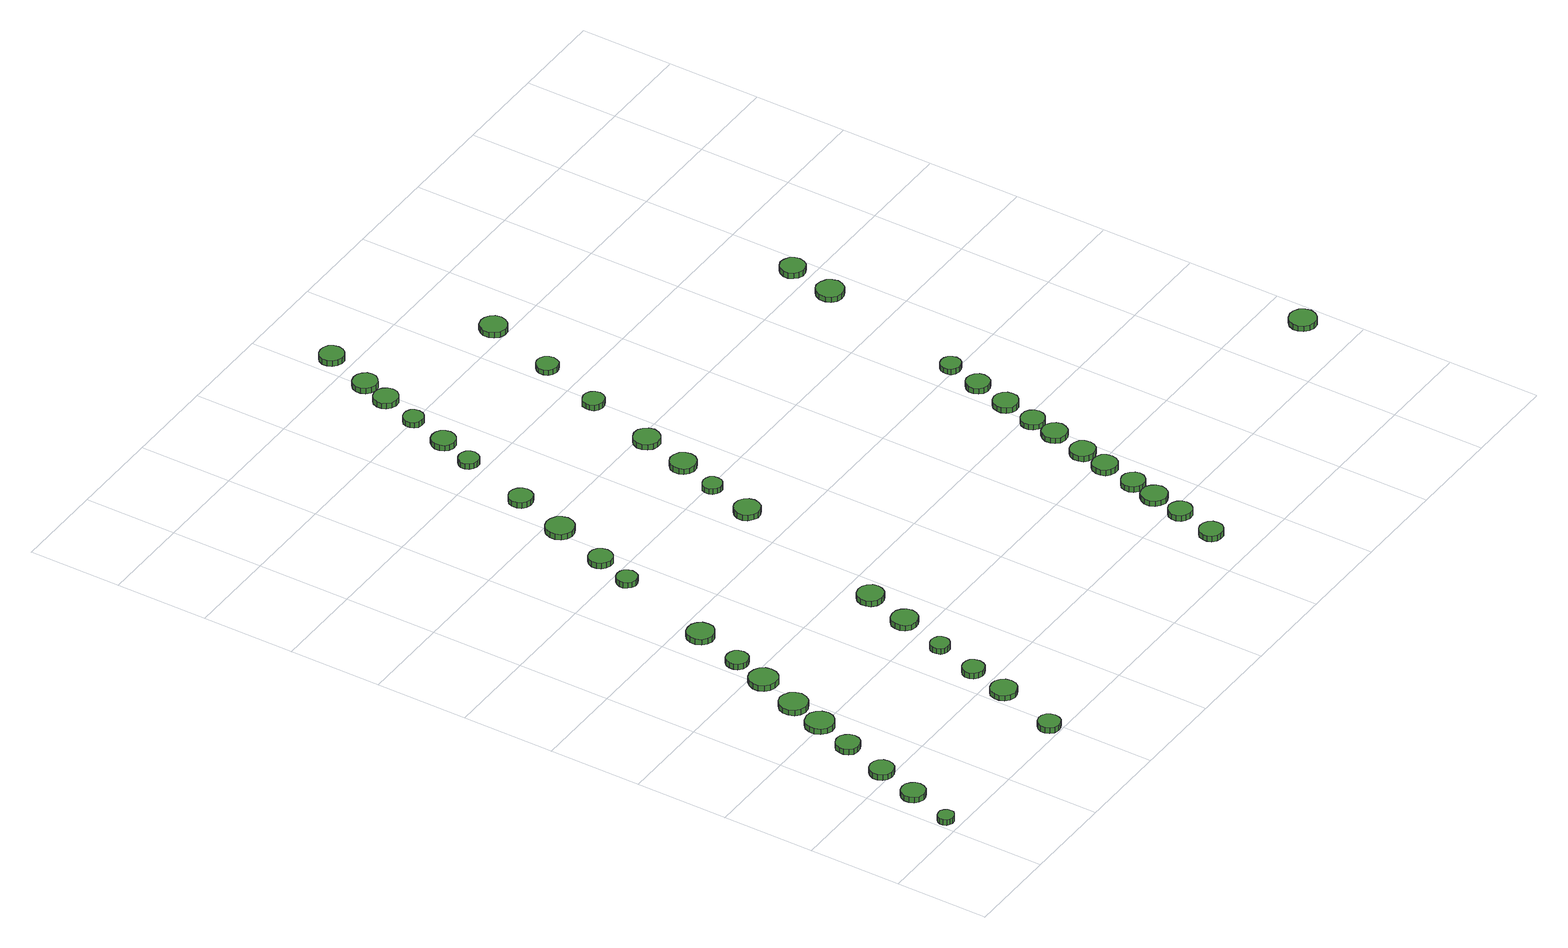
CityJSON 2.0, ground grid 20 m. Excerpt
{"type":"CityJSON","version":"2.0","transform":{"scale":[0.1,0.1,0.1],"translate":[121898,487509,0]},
"CityObjects":{
"tree1":{"type":"SolitaryVegetationObject","attributes":{"function":"something"},"geometry":[{"type":"MultiSurface","lod":"1","boundaries":[[[0,1,2,3,4,5,6,7,8,9,10,11,12,13,14]],[[15,16,17,18,19,20,21,22,23,24,25,26,27,28,29]],[[0,29,28,1]],[[1,28,27,2]],[[2,27,26,3]],[[3,26,25,4]],[[4,25,24,5]],[[5,24,23,6]],[[6,23,22,7]],[[7,22,21,8]],[[8,21,20,9]],[[9,20,19,10]],[[10,19,18,11]],[[11,18,17,12]],[[12,17,16,13]],[[13,16,15,14]],[[14,15,29,0]]]}]},
"tree2":{"type":"SolitaryVegetationObject","attributes":{"function":"something"},"geometry":[{"type":"MultiSurface","lod":"1","boundaries":[[[30,31,32,33,34,35,36,37,38,39,40,41,42,43,44]],[[45,46,47,48,49,50,51,52,53,54,55,56,57,58,59]],[[30,59,58,31]],[[31,58,57,32]],[[32,57,56,33]],[[33,56,55,34]],[[34,55,54,35]],[[35,54,53,36]],[[36,53,52,37]],[[37,52,51,38]],[[38,51,50,39]],[[39,50,49,40]],[[40,49,48,41]],[[41,48,47,42]],[[42,47,46,43]],[[43,46,45,44]],[[44,45,59,30]]]}]},
"tree3":{"type":"SolitaryVegetationObject","attributes":{"function":"something"},"geometry":[{"type":"MultiSurface","lod":"1","boundaries":[[[60,61,62,63,64,65,66,67,68,69,70,71,72,73,74]],[[75,76,77,78,79,80,81,82,83,84,85,86,87,88,89]],[[60,89,88,61]],[[61,88,87,62]],[[62,87,86,63]],[[63,86,85,64]],[[64,85,84,65]],[[65,84,83,66]],[[66,83,82,67]],[[67,82,81,68]],[[68,81,80,69]],[[69,80,79,70]],[[70,79,78,71]],[[71,78,77,72]],[[72,77,76,73]],[[73,76,75,74]],[[74,75,89,60]]]}]},
"tree4":{"type":"SolitaryVegetationObject","attributes":{"function":"something"},"geometry":[{"type":"MultiSurface","lod":"1","boundaries":[[[90,91,92,93,94,95,96,97,98,99,100,101,102,103,104]],[[105,106,107,108,109,110,111,112,113,114,115,116,117,118,119]],[[90,119,118,91]],[[91,118,117,92]],[[92,117,116,93]],[[93,116,115,94]],[[94,115,114,95]],[[95,114,113,96]],[[96,113,112,97]],[[97,112,111,98]],[[98,111,110,99]],[[99,110,109,100]],[[100,109,108,101]],[[101,108,107,102]],[[102,107,106,103]],[[103,106,105,104]],[[104,105,119,90]]]}]},
"tree5":{"type":"SolitaryVegetationObject","attributes":{"function":"something"},"geometry":[{"type":"MultiSurface","lod":"1","boundaries":[[[120,121,122,123,124,125,126,127,128,129,130,131,132,133,134]],[[135,136,137,138,139,140,141,142,143,144,145,146,147,148,149]],[[120,149,148,121]],[[121,148,147,122]],[[122,147,146,123]],[[123,146,145,124]],[[124,145,144,125]],[[125,144,143,126]],[[126,143,142,127]],[[127,142,141,128]],[[128,141,140,129]],[[129,140,139,130]],[[130,139,138,131]],[[131,138,137,132]],[[132,137,136,133]],[[133,136,135,134]],[[134,135,149,120]]]}]},
"tree6":{"type":"SolitaryVegetationObject","attributes":{"function":"something"},"geometry":[{"type":"MultiSurface","lod":"1","boundaries":[[[150,151,152,153,154,155,156,157,158,159,160,161,162,163,164]],[[165,166,167,168,169,170,171,172,173,174,175,176,177,178,179]],[[150,179,178,151]],[[151,178,177,152]],[[152,177,176,153]],[[153,176,175,154]],[[154,175,174,155]],[[155,174,173,156]],[[156,173,172,157]],[[157,172,171,158]],[[158,171,170,159]],[[159,170,169,160]],[[160,169,168,161]],[[161,168,167,162]],[[162,167,166,163]],[[163,166,165,164]],[[164,165,179,150]]]}]},
"tree7":{"type":"SolitaryVegetationObject","attributes":{"function":"something"},"geometry":[{"type":"MultiSurface","lod":"1","boundaries":[[[180,181,182,183,184,185,186,187,188,189,190,191,192,193,194]],[[195,196,197,198,199,200,201,202,203,204,205,206,207,208,209]],[[180,209,208,181]],[[181,208,207,182]],[[182,207,206,183]],[[183,206,205,184]],[[184,205,204,185]],[[185,204,203,186]],[[186,203,202,187]],[[187,202,201,188]],[[188,201,200,189]],[[189,200,199,190]],[[190,199,198,191]],[[191,198,197,192]],[[192,197,196,193]],[[193,196,195,194]],[[194,195,209,180]]]}]},
"tree8":{"type":"SolitaryVegetationObject","attributes":{"function":"something"},"geometry":[{"type":"MultiSurface","lod":"1","boundaries":[[[210,211,212,213,214,215,216,217,218,219,220,221,222,223,224]],[[225,226,227,228,229,230,231,232,233,234,235,236,237,238,239]],[[210,239,238,211]],[[211,238,237,212]],[[212,237,236,213]],[[213,236,235,214]],[[214,235,234,215]],[[215,234,233,216]],[[216,233,232,217]],[[217,232,231,218]],[[218,231,230,219]],[[219,230,229,220]],[[220,229,228,221]],[[221,228,227,222]],[[222,227,226,223]],[[223,226,225,224]],[[224,225,239,210]]]}]},
"tree9":{"type":"SolitaryVegetationObject","attributes":{"function":"something"},"geometry":[{"type":"MultiSurface","lod":"1","boundaries":[[[240,241,242,243,244,245,246,247,248,249,250,251,252,253,254]],[[255,256,257,258,259,260,261,262,263,264,265,266,267,268,269]],[[240,269,268,241]],[[241,268,267,242]],[[242,267,266,243]],[[243,266,265,244]],[[244,265,264,245]],[[245,264,263,246]],[[246,263,262,247]],[[247,262,261,248]],[[248,261,260,249]],[[249,260,259,250]],[[250,259,258,251]],[[251,258,257,252]],[[252,257,256,253]],[[253,256,255,254]],[[254,255,269,240]]]}]},
"tree10":{"type":"SolitaryVegetationObject","attributes":{"function":"something"},"geometry":[{"type":"MultiSurface","lod":"1","boundaries":[[[270,271,272,273,274,275,276,277,278,279,280,281,282,283,284]],[[285,286,287,288,289,290,291,292,293,294,295,296,297,298,299]],[[270,299,298,271]],[[271,298,297,272]],[[272,297,296,273]],[[273,296,295,274]],[[274,295,294,275]],[[275,294,293,276]],[[276,293,292,277]],[[277,292,291,278]],[[278,291,290,279]],[[279,290,289,280]],[[280,289,288,281]],[[281,288,287,282]],[[282,287,286,283]],[[283,286,285,284]],[[284,285,299,270]]]}]},
"tree11":{"type":"SolitaryVegetationObject","attributes":{"function":"something"},"geometry":[{"type":"MultiSurface","lod":"1","boundaries":[[[300,301,302,303,304,305,306,307,308,309,310,311,312,313,314]],[[315,316,317,318,319,320,321,322,323,324,325,326,327,328,329]],[[300,329,328,301]],[[301,328,327,302]],[[302,327,326,303]],[[303,326,325,304]],[[304,325,324,305]],[[305,324,323,306]],[[306,323,322,307]],[[307,322,321,308]],[[308,321,320,309]],[[309,320,319,310]],[[310,319,318,311]],[[311,318,317,312]],[[312,317,316,313]],[[313,316,315,314]],[[314,315,329,300]]]}]},
"tree12":{"type":"SolitaryVegetationObject","attributes":{"function":"something"},"geometry":[{"type":"MultiSurface","lod":"1","boundaries":[[[330,331,332,333,334,335,336,337,338,339,340,341,342,343,344]],[[345,346,347,348,349,350,351,352,353,354,355,356,357,358,359]],[[330,359,358,331]],[[331,358,357,332]],[[332,357,356,333]],[[333,356,355,334]],[[334,355,354,335]],[[335,354,353,336]],[[336,353,352,337]],[[337,352,351,338]],[[338,351,350,339]],[[339,350,349,340]],[[340,349,348,341]],[[341,348,347,342]],[[342,347,346,343]],[[343,346,345,344]],[[344,345,359,330]]]}]},
"tree13":{"type":"SolitaryVegetationObject","attributes":{"function":"something"},"geometry":[{"type":"MultiSurface","lod":"1","boundaries":[[[360,361,362,363,364,365,366,367,368,369,370,371,372,373,374]],[[375,376,377,378,379,380,381,382,383,384,385,386,387,388,389]],[[360,389,388,361]],[[361,388,387,362]],[[362,387,386,363]],[[363,386,385,364]],[[364,385,384,365]],[[365,384,383,366]],[[366,383,382,367]],[[367,382,381,368]],[[368,381,380,369]],[[369,380,379,370]],[[370,379,378,371]],[[371,378,377,372]],[[372,377,376,373]],[[373,376,375,374]],[[374,375,389,360]]]}]},
"tree14":{"type":"SolitaryVegetationObject","attributes":{"function":"something"},"geometry":[{"type":"MultiSurface","lod":"1","boundaries":[[[390,391,392,393,394,395,396,397,398,399,400,401,402,403,404]],[[405,406,407,408,409,410,411,412,413,414,415,416,417,418,419]],[[390,419,418,391]],[[391,418,417,392]],[[392,417,416,393]],[[393,416,415,394]],[[394,415,414,395]],[[395,414,413,396]],[[396,413,412,397]],[[397,412,411,398]],[[398,411,410,399]],[[399,410,409,400]],[[400,409,408,401]],[[401,408,407,402]],[[402,407,406,403]],[[403,406,405,404]],[[404,405,419,390]]]}]},
"tree15":{"type":"SolitaryVegetationObject","attributes":{"function":"something"},"geometry":[{"type":"MultiSurface","lod":"1","boundaries":[[[420,421,422,423,424,425,426,427,428,429,430,431,432,433,434]],[[435,436,437,438,439,440,441,442,443,444,445,446,447,448,449]],[[420,449,448,421]],[[421,448,447,422]],[[422,447,446,423]],[[423,446,445,424]],[[424,445,444,425]],[[425,444,443,426]],[[426,443,442,427]],[[427,442,441,428]],[[428,441,440,429]],[[429,440,439,430]],[[430,439,438,431]],[[431,438,437,432]],[[432,437,436,433]],[[433,436,435,434]],[[434,435,449,420]]]}]},
"tree16":{"type":"SolitaryVegetationObject","attributes":{"function":"something"},"geometry":[{"type":"MultiSurface","lod":"1","boundaries":[[[450,451,452,453,454,455,456,457,458,459,460,461,462,463,464]],[[465,466,467,468,469,470,471,472,473,474,475,476,477,478,479]],[[450,479,478,451]],[[451,478,477,452]],[[452,477,476,453]],[[453,476,475,454]],[[454,475,474,455]],[[455,474,473,456]],[[456,473,472,457]],[[457,472,471,458]],[[458,471,470,459]],[[459,470,469,460]],[[460,469,468,461]],[[461,468,467,462]],[[462,467,466,463]],[[463,466,465,464]],[[464,465,479,450]]]}]},
"tree17":{"type":"SolitaryVegetationObject","attributes":{"function":"something"},"geometry":[{"type":"MultiSurface","lod":"1","boundaries":[[[480,481,482,483,484,485,486,487,488,489,490,491,492,493,494]],[[495,496,497,498,499,500,501,502,503,504,505,506,507,508,509]],[[480,509,508,481]],[[481,508,507,482]],[[482,507,506,483]],[[483,506,505,484]],[[484,505,504,485]],[[485,504,503,486]],[[486,503,502,487]],[[487,502,501,488]],[[488,501,500,489]],[[489,500,499,490]],[[490,499,498,491]],[[491,498,497,492]],[[492,497,496,493]],[[493,496,495,494]],[[494,495,509,480]]]}]},
"tree18":{"type":"SolitaryVegetationObject","attributes":{"function":"something"},"geometry":[{"type":"MultiSurface","lod":"1","boundaries":[[[510,511,512,513,514,515,516,517,518,519,520,521,522,523,524]],[[525,526,527,528,529,530,531,532,533,534,535,536,537,538,539]],[[510,539,538,511]],[[511,538,537,512]],[[512,537,536,513]],[[513,536,535,514]],[[514,535,534,515]],[[515,534,533,516]],[[516,533,532,517]],[[517,532,531,518]],[[518,531,530,519]],[[519,530,529,520]],[[520,529,528,521]],[[521,528,527,522]],[[522,527,526,523]],[[523,526,525,524]],[[524,525,539,510]]]}]},
"tree19":{"type":"SolitaryVegetationObject","attributes":{"function":"something"},"geometry":[{"type":"MultiSurface","lod":"1","boundaries":[[[540,541,542,543,544,545,546,547,548,549,550,551,552,553,554]],[[555,556,557,558,559,560,561,562,563,564,565,566,567,568,569]],[[540,569,568,541]],[[541,568,567,542]],[[542,567,566,543]],[[543,566,565,544]],[[544,565,564,545]],[[545,564,563,546]],[[546,563,562,547]],[[547,562,561,548]],[[548,561,560,549]],[[549,560,559,550]],[[550,559,558,551]],[[551,558,557,552]],[[552,557,556,553]],[[553,556,555,554]],[[554,555,569,540]]]}]},
"tree20":{"type":"SolitaryVegetationObject","attributes":{"function":"something"},"geometry":[{"type":"MultiSurface","lod":"1","boundaries":[[[570,571,572,573,574,575,576,577,578,579,580,581,582,583,584]],[[585,586,587,588,589,590,591,592,593,594,595,596,597,598,599]],[[570,599,598,571]],[[571,598,597,572]],[[572,597,596,573]],[[573,596,595,574]],[[574,595,594,575]],[[575,594,593,576]],[[576,593,592,577]],[[577,592,591,578]],[[578,591,590,579]],[[579,590,589,580]],[[580,589,588,581]],[[581,588,587,582]],[[582,587,586,583]],[[583,586,585,584]],[[584,585,599,570]]]}]},
"tree21":{"type":"SolitaryVegetationObject","attributes":{"function":"something"},"geometry":[{"type":"MultiSurface","lod":"1","boundaries":[[[600,601,602,603,604,605,606,607,608,609,610,611,612,613,614]],[[615,616,617,618,619,620,621,622,623,624,625,626,627,628,629]],[[600,629,628,601]],[[601,628,627,602]],[[602,627,626,603]],[[603,626,625,604]],[[604,625,624,605]],[[605,624,623,606]],[[606,623,622,607]],[[607,622,621,608]],[[608,621,620,609]],[[609,620,619,610]],[[610,619,618,611]],[[611,618,617,612]],[[612,617,616,613]],[[613,616,615,614]],[[614,615,629,600]]]}]},
"tree22":{"type":"SolitaryVegetationObject","attributes":{"function":"something"},"geometry":[{"type":"MultiSurface","lod":"1","boundaries":[[[630,631,632,633,634,635,636,637,638,639,640,641,642,643,644]],[[645,646,647,648,649,650,651,652,653,654,655,656,657,658,659]],[[630,659,658,631]],[[631,658,657,632]],[[632,657,656,633]],[[633,656,655,634]],[[634,655,654,635]],[[635,654,653,636]],[[636,653,652,637]],[[637,652,651,638]],[[638,651,650,639]],[[639,650,649,640]],[[640,649,648,641]],[[641,648,647,642]],[[642,647,646,643]],[[643,646,645,644]],[[644,645,659,630]]]}]},
"tree23":{"type":"SolitaryVegetationObject","attributes":{"function":"something"},"geometry":[{"type":"MultiSurface","lod":"1","boundaries":[[[660,661,662,663,664,665,666,667,668,669,670,671,672,673,674]],[[675,676,677,678,679,680,681,682,683,684,685,686,687,688,689]],[[660,689,688,661]],[[661,688,687,662]],[[662,687,686,663]],[[663,686,685,664]],[[664,685,684,665]],[[665,684,683,666]],[[666,683,682,667]],[[667,682,681,668]],[[668,681,680,669]],[[669,680,679,670]],[[670,679,678,671]],[[671,678,677,672]],[[672,677,676,673]],[[673,676,675,674]],[[674,675,689,660]]]}]},
"tree24":{"type":"SolitaryVegetationObject","attributes":{"function":"something"},"geometry":[{"type":"MultiSurface","lod":"1","boundaries":[[[690,691,692,693,694,695,696,697,698,699,700,701,702,703,704]],[[705,706,707,708,709,710,711,712,713,714,715,716,717,718,719]],[[690,719,718,691]],[[691,718,717,692]],[[692,717,716,693]],[[693,716,715,694]],[[694,715,714,695]],[[695,714,713,696]],[[696,713,712,697]],[[697,712,711,698]],[[698,711,710,699]],[[699,710,709,700]],[[700,709,708,701]],[[701,708,707,702]],[[702,707,706,703]],[[703,706,705,704]],[[704,705,719,690]]]}]},
"tree25":{"type":"SolitaryVegetationObject","attributes":{"function":"something"},"geometry":[{"type":"MultiSurface","lod":"1","boundaries":[[[720,721,722,723,724,725,726,727,728,729,730,731,732,733,734]],[[735,736,737,738,739,740,741,742,743,744,745,746,747,748,749]],[[720,749,748,721]],[[721,748,747,722]],[[722,747,746,723]],[[723,746,745,724]],[[724,745,744,725]],[[725,744,743,726]],[[726,743,742,727]],[[727,742,741,728]],[[728,741,740,729]],[[729,740,739,730]],[[730,739,738,731]],[[731,738,737,732]],[[732,737,736,733]],[[733,736,735,734]],[[734,735,749,720]]]}]},
"tree26":{"type":"SolitaryVegetationObject","attributes":{"function":"something"},"geometry":[{"type":"MultiSurface","lod":"1","boundaries":[[[750,751,752,753,754,755,756,757,758,759,760,761,762,763,764]],[[765,766,767,768,769,770,771,772,773,774,775,776,777,778,779]],[[750,779,778,751]],[[751,778,777,752]],[[752,777,776,753]],[[753,776,775,754]],[[754,775,774,755]],[[755,774,773,756]],[[756,773,772,757]],[[757,772,771,758]],[[758,771,770,759]],[[759,770,769,760]],[[760,769,768,761]],[[761,768,767,762]],[[762,767,766,763]],[[763,766,765,764]],[[764,765,779,750]]]}]},
"tree27":{"type":"SolitaryVegetationObject","attributes":{"function":"something"},"geometry":[{"type":"MultiSurface","lod":"1","boundaries":[[[780,781,782,783,784,785,786,787,788,789,790,791,792,793,794]],[[795,796,797,798,799,800,801,802,803,804,805,806,807,808,809]],[[780,809,808,781]],[[781,808,807,782]],[[782,807,806,783]],[[783,806,805,784]],[[784,805,804,785]],[[785,804,803,786]],[[786,803,802,787]],[[787,802,801,788]],[[788,801,800,789]],[[789,800,799,790]],[[790,799,798,791]],[[791,798,797,792]],[[792,797,796,793]],[[793,796,795,794]],[[794,795,809,780]]]}]},
"tree28":{"type":"SolitaryVegetationObject","attributes":{"function":"something"},"geometry":[{"type":"MultiSurface","lod":"1","boundaries":[[[810,811,812,813,814,815,816,817,818,819,820,821,822,823,824]],[[825,826,827,828,829,830,831,832,833,834,835,836,837,838,839]],[[810,839,838,811]],[[811,838,837,812]],[[812,837,836,813]],[[813,836,835,814]],[[814,835,834,815]],[[815,834,833,816]],[[816,833,832,817]],[[817,832,831,818]],[[818,831,830,819]],[[819,830,829,820]],[[820,829,828,821]],[[821,828,827,822]],[[822,827,826,823]],[[823,826,825,824]],[[824,825,839,810]]]}]},
"tree29":{"type":"SolitaryVegetationObject","attributes":{"function":"something"},"geometry":[{"type":"MultiSurface","lod":"1","boundaries":[[[840,841,842,843,844,845,846,847,848,849,850,851,852,853,854]],[[855,856,857,858,859,860,861,862,863,864,865,866,867,868,869]],[[840,869,868,841]],[[841,868,867,842]],[[842,867,866,843]],[[843,866,865,844]],[[844,865,864,845]],[[845,864,863,846]],[[846,863,862,847]],[[847,862,861,848]],[[848,861,860,849]],[[849,860,859,850]],[[850,859,858,851]],[[851,858,857,852]],[[852,857,856,853]],[[853,856,855,854]],[[854,855,869,840]]]}]},
"tree30":{"type":"SolitaryVegetationObject","attributes":{"function":"something"},"geometry":[{"type":"MultiSurface","lod":"1","boundaries":[[[870,871,872,873,874,875,876,877,878,879,880,881,882,883,884]],[[885,886,887,888,889,890,891,892,893,894,895,896,897,898,899]],[[870,899,898,871]],[[871,898,897,872]],[[872,897,896,873]],[[873,896,895,874]],[[874,895,894,875]],[[875,894,893,876]],[[876,893,892,877]],[[877,892,891,878]],[[878,891,890,879]],[[879,890,889,880]],[[880,889,888,881]],[[881,888,887,882]],[[882,887,886,883]],[[883,886,885,884]],[[884,885,899,870]]]}]},
"tree31":{"type":"SolitaryVegetationObject","attributes":{"function":"something"},"geometry":[{"type":"MultiSurface","lod":"1","boundaries":[[[900,901,902,903,904,905,906,907,908,909,910,911,912,913,914]],[[915,916,917,918,919,920,921,922,923,924,925,926,927,928,929]],[[900,929,928,901]],[[901,928,927,902]],[[902,927,926,903]],[[903,926,925,904]],[[904,925,924,905]],[[905,924,923,906]],[[906,923,922,907]],[[907,922,921,908]],[[908,921,920,909]],[[909,920,919,910]],[[910,919,918,911]],[[911,918,917,912]],[[912,917,916,913]],[[913,916,915,914]],[[914,915,929,900]]]}]},
"tree32":{"type":"SolitaryVegetationObject","attributes":{"function":"something"},"geometry":[{"type":"MultiSurface","lod":"1","boundaries":[[[930,931,932,933,934,935,936,937,938,939,940,941,942,943,944]],[[945,946,947,948,949,950,951,952,953,954,955,956,957,958,959]],[[930,959,958,931]],[[931,958,957,932]],[[932,957,956,933]],[[933,956,955,934]],[[934,955,954,935]],[[935,954,953,936]],[[936,953,952,937]],[[937,952,951,938]],[[938,951,950,939]],[[939,950,949,940]],[[940,949,948,941]],[[941,948,947,942]],[[942,947,946,943]],[[943,946,945,944]],[[944,945,959,930]]]}]},
"tree33":{"type":"SolitaryVegetationObject","attributes":{"function":"something"},"geometry":[{"type":"MultiSurface","lod":"1","boundaries":[[[960,961,962,963,964,965,966,967,968,969,970,971,972,973,974]],[[975,976,977,978,979,980,981,982,983,984,985,986,987,988,989]],[[960,989,988,961]],[[961,988,987,962]],[[962,987,986,963]],[[963,986,985,964]],[[964,985,984,965]],[[965,984,983,966]],[[966,983,982,967]],[[967,982,981,968]],[[968,981,980,969]],[[969,980,979,970]],[[970,979,978,971]],[[971,978,977,972]],[[972,977,976,973]],[[973,976,975,974]],[[974,975,989,960]]]}]},
"tree34":{"type":"SolitaryVegetationObject","attributes":{"function":"something"},"geometry":[{"type":"MultiSurface","lod":"1","boundaries":[[[990,991,992,993,994,995,996,997,998,999,1000,1001,1002,1003,1004]],[[1005,1006,1007,1008,1009,1010,1011,1012,1013,1014,1015,1016,1017,1018,1019]],[[990,1019,1018,991]],[[991,1018,1017,992]],[[992,1017,1016,993]],[[993,1016,1015,994]],[[994,1015,1014,995]],[[995,1014,1013,996]],[[996,1013,1012,997]],[[997,1012,1011,998]],[[998,1011,1010,999]],[[999,1010,1009,1000]],[[1000,1009,1008,1001]],[[1001,1008,1007,1002]],[[1002,1007,1006,1003]],[[1003,1006,1005,1004]],[[1004,1005,1019,990]]]}]},
"tree35":{"type":"SolitaryVegetationObject","attributes":{"function":"something"},"geometry":[{"type":"MultiSurface","lod":"1","boundaries":[[[1020,1021,1022,1023,1024,1025,1026,1027,1028,1029,1030,1031,1032,1033,1034]],[[1035,1036,1037,1038,1039,1040,1041,1042,1043,1044,1045,1046,1047,1048,1049]],[[1020,1049,1048,1021]],[[1021,1048,1047,1022]],[[1022,1047,1046,1023]],[[1023,1046,1045,1024]],[[1024,1045,1044,1025]],[[1025,1044,1043,1026]],[[1026,1043,1042,1027]],[[1027,1042,1041,1028]],[[1028,1041,1040,1029]],[[1029,1040,1039,1030]],[[1030,1039,1038,1031]],[[1031,1038,1037,1032]],[[1032,1037,1036,1033]],[[1033,1036,1035,1034]],[[1034,1035,1049,1020]]]}]},
"tree36":{"type":"SolitaryVegetationObject","attributes":{"function":"something"},"geometry":[{"type":"MultiSurface","lod":"1","boundaries":[[[1050,1051,1052,1053,1054,1055,1056,1057,1058,1059,1060,1061,1062,1063,1064]],[[1065,1066,1067,1068,1069,1070,1071,1072,1073,1074,1075,1076,1077,1078,1079]],[[1050,1079,1078,1051]],[[1051,1078,1077,1052]],[[1052,1077,1076,1053]],[[1053,1076,1075,1054]],[[1054,1075,1074,1055]],[[1055,1074,1073,1056]],[[1056,1073,1072,1057]],[[1057,1072,1071,1058]],[[1058,1071,1070,1059]],[[1059,1070,1069,1060]],[[1060,1069,1068,1061]],[[1061,1068,1067,1062]],[[1062,1067,1066,1063]],[[1063,1066,1065,1064]],[[1064,1065,1079,1050]]]}]},
"tree37":{"type":"SolitaryVegetationObject","attributes":{"function":"something"},"geometry":[{"type":"MultiSurface","lod":"1","boundaries":[[[1080,1081,1082,1083,1084,1085,1086,1087,1088,1089,1090,1091,1092,1093,1094]],[[1095,1096,1097,1098,1099,1100,1101,1102,1103,1104,1105,1106,1107,1108,1109]],[[1080,1109,1108,1081]],[[1081,1108,1107,1082]],[[1082,1107,1106,1083]],[[1083,1106,1105,1084]],[[1084,1105,1104,1085]],[[1085,1104,1103,1086]],[[1086,1103,1102,1087]],[[1087,1102,1101,1088]],[[1088,1101,1100,1089]],[[1089,1100,1099,1090]],[[1090,1099,1098,1091]],[[1091,1098,1097,1092]],[[1092,1097,1096,1093]],[[1093,1096,1095,1094]],[[1094,1095,1109,1080]]]}]},
"tree38":{"type":"SolitaryVegetationObject","attributes":{"function":"something"},"geometry":[{"type":"MultiSurface","lod":"1","boundaries":[[[1110,1111,1112,1113,1114,1115,1116,1117,1118,1119,1120,1121,1122,1123,1124]],[[1125,1126,1127,1128,1129,1130,1131,1132,1133,1134,1135,1136,1137,1138,1139]],[[1110,1139,1138,1111]],[[1111,1138,1137,1112]],[[1112,1137,1136,1113]],[[1113,1136,1135,1114]],[[1114,1135,1134,1115]],[[1115,1134,1133,1116]],[[1116,1133,1132,1117]],[[1117,1132,1131,1118]],[[1118,1131,1130,1119]],[[1119,1130,1129,1120]],[[1120,1129,1128,1121]],[[1121,1128,1127,1122]],[[1122,1127,1126,1123]],[[1123,1126,1125,1124]],[[1124,1125,1139,1110]]]}]},
"tree39":{"type":"SolitaryVegetationObject","attributes":{"function":"something"},"geometry":[{"type":"MultiSurface","lod":"1","boundaries":[[[1140,1141,1142,1143,1144,1145,1146,1147,1148,1149,1150,1151,1152,1153,1154]],[[1155,1156,1157,1158,1159,1160,1161,1162,1163,1164,1165,1166,1167,1168,1169]],[[1140,1169,1168,1141]],[[1141,1168,1167,1142]],[[1142,1167,1166,1143]],[[1143,1166,1165,1144]],[[1144,1165,1164,1145]],[[1145,1164,1163,1146]],[[1146,1163,1162,1147]],[[1147,1162,1161,1148]],[[1148,1161,1160,1149]],[[1149,1160,1159,1150]],[[1150,1159,1158,1151]],[[1151,1158,1157,1152]],[[1152,1157,1156,1153]],[[1153,1156,1155,1154]],[[1154,1155,1169,1140]]]}]},
"tree40":{"type":"SolitaryVegetationObject","attributes":{"function":"something"},"geometry":[{"type":"MultiSurface","lod":"1","boundaries":[[[1170,1171,1172,1173,1174,1175,1176,1177,1178,1179,1180,1181,1182,1183,1184]],[[1185,1186,1187,1188,1189,1190,1191,1192,1193,1194,1195,1196,1197,1198,1199]],[[1170,1199,1198,1171]],[[1171,1198,1197,1172]],[[1172,1197,1196,1173]],[[1173,1196,1195,1174]],[[1174,1195,1194,1175]],[[1175,1194,1193,1176]],[[1176,1193,1192,1177]],[[1177,1192,1191,1178]],[[1178,1191,1190,1179]],[[1179,1190,1189,1180]],[[1180,1189,1188,1181]],[[1181,1188,1187,1182]],[[1182,1187,1186,1183]],[[1183,1186,1185,1184]],[[1184,1185,1199,1170]]]}]},
"tree41":{"type":"SolitaryVegetationObject","attributes":{"function":"something"},"geometry":[{"type":"MultiSurface","lod":"1","boundaries":[[[1200,1201,1202,1203,1204,1205,1206,1207,1208,1209,1210,1211,1212,1213,1214]],[[1215,1216,1217,1218,1219,1220,1221,1222,1223,1224,1225,1226,1227,1228,1229]],[[1200,1229,1228,1201]],[[1201,1228,1227,1202]],[[1202,1227,1226,1203]],[[1203,1226,1225,1204]],[[1204,1225,1224,1205]],[[1205,1224,1223,1206]],[[1206,1223,1222,1207]],[[1207,1222,1221,1208]],[[1208,1221,1220,1209]],[[1209,1220,1219,1210]],[[1210,1219,1218,1211]],[[1211,1218,1217,1212]],[[1212,1217,1216,1213]],[[1213,1216,1215,1214]],[[1214,1215,1229,1200]]]}]},
"tree42":{"type":"SolitaryVegetationObject","attributes":{"function":"something"},"geometry":[{"type":"MultiSurface","lod":"1","boundaries":[[[1230,1231,1232,1233,1234,1235,1236,1237,1238,1239,1240,1241,1242,1243,1244]],[[1245,1246,1247,1248,1249,1250,1251,1252,1253,1254,1255,1256,1257,1258,1259]],[[1230,1259,1258,1231]],[[1231,1258,1257,1232]],[[1232,1257,1256,1233]],[[1233,1256,1255,1234]],[[1234,1255,1254,1235]],[[1235,1254,1253,1236]],[[1236,1253,1252,1237]],[[1237,1252,1251,1238]],[[1238,1251,1250,1239]],[[1239,1250,1249,1240]],[[1240,1249,1248,1241]],[[1241,1248,1247,1242]],[[1242,1247,1246,1243]],[[1243,1246,1245,1244]],[[1244,1245,1259,1230]]]}]},
"tree43":{"type":"SolitaryVegetationObject","attributes":{"function":"something"},"geometry":[{"type":"MultiSurface","lod":"1","boundaries":[[[1260,1261,1262,1263,1264,1265,1266,1267,1268,1269,1270,1271,1272,1273,1274]],[[1275,1276,1277,1278,1279,1280,1281,1282,1283,1284,1285,1286,1287,1288,1289]],[[1260,1289,1288,1261]],[[1261,1288,1287,1262]],[[1262,1287,1286,1263]],[[1263,1286,1285,1264]],[[1264,1285,1284,1265]],[[1265,1284,1283,1266]],[[1266,1283,1282,1267]],[[1267,1282,1281,1268]],[[1268,1281,1280,1269]],[[1269,1280,1279,1270]],[[1270,1279,1278,1271]],[[1271,1278,1277,1272]],[[1272,1277,1276,1273]],[[1273,1276,1275,1274]],[[1274,1275,1289,1260]]]}]},
"tree44":{"type":"SolitaryVegetationObject","attributes":{"function":"something"},"geometry":[{"type":"MultiSurface","lod":"1","boundaries":[[[1290,1291,1292,1293,1294,1295,1296,1297,1298,1299,1300,1301,1302,1303,1304]],[[1305,1306,1307,1308,1309,1310,1311,1312,1313,1314,1315,1316,1317,1318,1319]],[[1290,1319,1318,1291]],[[1291,1318,1317,1292]],[[1292,1317,1316,1293]],[[1293,1316,1315,1294]],[[1294,1315,1314,1295]],[[1295,1314,1313,1296]],[[1296,1313,1312,1297]],[[1297,1312,1311,1298]],[[1298,1311,1310,1299]],[[1299,1310,1309,1300]],[[1300,1309,1308,1301]],[[1301,1308,1307,1302]],[[1302,1307,1306,1303]],[[1303,1306,1305,1304]],[[1304,1305,1319,1290]]]}]},
"tree45":{"type":"SolitaryVegetationObject","attributes":{"function":"something"},"geometry":[{"type":"MultiSurface","lod":"1","boundaries":[[[1320,1321,1322,1323,1324,1325,1326,1327,1328,1329,1330,1331,1332,1333,1334]],[[1335,1336,1337,1338,1339,1340,1341,1342,1343,1344,1345,1346,1347,1348,1349]],[[1320,1349,1348,1321]],[[1321,1348,1347,1322]],[[1322,1347,1346,1323]],[[1323,1346,1345,1324]],[[1324,1345,1344,1325]],[[1325,1344,1343,1326]],[[1326,1343,1342,1327]],[[1327,1342,1341,1328]],[[1328,1341,1340,1329]],[[1329,1340,1339,1330]],[[1330,1339,1338,1331]],[[1331,1338,1337,1332]],[[1332,1337,1336,1333]],[[1333,1336,1335,1334]],[[1334,1335,1349,1320]]]}]},
"tree46":{"type":"SolitaryVegetationObject","attributes":{"function":"something"},"geometry":[{"type":"MultiSurface","lod":"1","boundaries":[[[1350,1351,1352,1353,1354,1355,1356,1357,1358,1359,1360,1361,1362,1363,1364]],[[1365,1366,1367,1368,1369,1370,1371,1372,1373,1374,1375,1376,1377,1378,1379]],[[1350,1379,1378,1351]],[[1351,1378,1377,1352]],[[1352,1377,1376,1353]],[[1353,1376,1375,1354]],[[1354,1375,1374,1355]],[[1355,1374,1373,1356]],[[1356,1373,1372,1357]],[[1357,1372,1371,1358]],[[1358,1371,1370,1359]],[[1359,1370,1369,1360]],[[1360,1369,1368,1361]],[[1361,1368,1367,1362]],[[1362,1367,1366,1363]],[[1363,1366,1365,1364]],[[1364,1365,1379,1350]]]}]}
},
"vertices":[
[40,31,16],[39,38,16],[34,44,16],[28,48,16],[21,48,16],[14,46,16],[9,41,16],[6,35,16],[6,28,16],[9,21,16],[14,17,16],[21,14,16],[28,15,16],[34,19,16],[39,24,16],[39,24,3],[34,19,3],[28,15,3],[21,14,3],[14,17,3],[9,21,3],[6,28,3],[6,35,3],[9,41,3],[14,46,3],[21,48,3],[28,48,3],[34,44,3],[39,38,3],[40,31,3],
[81,128,16],[79,138,16],[73,146,16],[64,152,16],[54,153,16],[44,150,16],[36,143,16],[32,133,16],[32,123,16],[36,113,16],[44,106,16],[54,103,16],[64,104,16],[73,109,16],[79,118,16],[79,118,3],[73,109,3],[64,104,3],[54,103,3],[44,106,3],[36,113,3],[32,123,3],[32,133,3],[36,143,3],[44,150,3],[54,153,3],[64,152,3],[73,146,3],[79,138,3],[81,128,3],
[110,219,16],[108,229,16],[102,238,16],[93,243,16],[82,244,16],[72,241,16],[65,234,16],[60,224,16],[60,214,16],[65,204,16],[72,197,16],[82,194,16],[93,195,16],[102,200,16],[108,209,16],[108,209,3],[102,200,3],[93,195,3],[82,194,3],[72,197,3],[65,204,3],[60,214,3],[60,224,3],[65,234,3],[72,241,3],[82,244,3],[93,243,3],[102,238,3],[108,229,3],[110,219,3],
[144,319,16],[142,329,16],[136,337,16],[127,343,16],[116,344,16],[106,340,16],[99,334,16],[95,324,16],[95,314,16],[99,304,16],[106,297,16],[116,294,16],[127,295,16],[136,300,16],[142,309,16],[142,309,3],[136,300,3],[127,295,3],[116,294,3],[106,297,3],[99,304,3],[95,314,3],[95,324,3],[99,334,3],[106,340,3],[116,344,3],[127,343,3],[136,337,3],[142,329,3],[144,319,3],
[178,402,17],[175,414,17],[168,424,17],[157,431,17],[145,432,17],[133,428,17],[124,420,17],[119,408,17],[119,396,17],[124,385,17],[133,376,17],[145,372,17],[157,374,17],[168,380,17],[175,390,17],[175,390,4],[168,380,4],[157,374,4],[145,372,4],[133,376,4],[124,385,4],[119,396,4],[119,408,4],[124,420,4],[133,428,4],[145,432,4],[157,431,4],[168,424,4],[175,414,4],[178,402,4],
[203,479,16],[200,491,16],[193,501,16],[182,507,16],[170,509,16],[158,505,16],[149,496,16],[144,485,16],[144,473,16],[149,461,16],[158,453,16],[170,449,16],[182,450,16],[193,456,16],[200,467,16],[200,467,3],[193,456,3],[182,450,3],[170,449,3],[158,453,3],[149,461,3],[144,473,3],[144,485,3],[149,496,3],[158,505,3],[170,509,3],[182,507,3],[193,501,3],[200,491,3],[203,479,3],
[238,571,16],[236,583,16],[229,593,16],[218,599,16],[205,601,16],[193,597,16],[184,588,16],[179,577,16],[179,565,16],[184,553,16],[193,545,16],[205,541,16],[218,542,16],[229,549,16],[236,559,16],[236,559,3],[229,549,3],[218,542,3],[205,541,3],[193,545,3],[184,553,3],[179,565,3],[179,577,3],[184,588,3],[193,597,3],[205,601,3],[218,599,3],[229,593,3],[236,583,3],[238,571,3],
[411,26,15],[409,35,15],[404,43,15],[395,48,15],[386,49,15],[376,46,15],[369,39,15],[365,30,15],[365,21,15],[369,12,15],[376,5,15],[386,2,15],[395,3,15],[404,8,15],[409,16,15],[409,16,2],[404,8,2],[395,3,2],[386,2,2],[376,5,2],[369,12,2],[365,21,2],[365,30,2],[369,39,2],[376,46,2],[386,49,2],[395,48,2],[404,43,2],[409,35,2],[411,26,2],
[257,647,16],[255,657,16],[250,665,16],[241,669,16],[232,670,16],[223,668,16],[215,661,16],[212,652,16],[212,643,16],[215,634,16],[223,627,16],[232,624,16],[241,625,16],[250,630,16],[255,638,16],[255,638,3],[250,630,3],[241,625,3],[232,624,3],[223,627,3],[215,634,3],[212,643,3],[212,652,3],[215,661,3],[223,668,3],[232,670,3],[241,669,3],[250,665,3],[255,657,3],[257,647,3],
[458,158,16],[456,169,16],[449,178,16],[439,184,16],[428,185,16],[417,181,16],[408,174,16],[404,163,16],[404,152,16],[408,141,16],[417,134,16],[428,130,16],[439,132,16],[449,137,16],[456,146,16],[456,146,4],[449,137,4],[439,132,4],[428,130,4],[417,134,4],[408,141,4],[404,152,4],[404,163,4],[408,174,4],[417,181,4],[428,185,4],[439,184,4],[449,178,4],[456,169,4],[458,158,4],
[295,753,17],[293,765,17],[286,774,17],[276,780,17],[264,781,17],[253,778,17],[244,770,17],[239,759,17],[239,747,17],[244,736,17],[253,728,17],[264,724,17],[276,726,17],[286,732,17],[293,741,17],[293,741,4],[286,732,4],[276,726,4],[264,724,4],[253,728,4],[244,736,4],[239,747,4],[239,759,4],[244,770,4],[253,778,4],[264,781,4],[276,780,4],[286,774,4],[293,765,4],[295,753,4],
[479,244,16],[477,254,16],[472,262,16],[463,266,16],[454,267,16],[445,264,16],[437,258,16],[433,249,16],[433,239,16],[437,231,16],[445,224,16],[454,221,16],[463,222,16],[472,227,16],[477,235,16],[477,235,3],[472,227,3],[463,222,3],[454,221,3],[445,224,3],[437,231,3],[433,239,3],[433,249,3],[437,258,3],[445,264,3],[454,267,3],[463,266,3],[472,262,3],[477,254,3],[479,244,3],
[508,341,15],[506,349,15],[501,356,15],[494,360,15],[485,361,15],[477,358,15],[471,353,15],[468,345,15],[468,337,15],[471,329,15],[477,323,15],[485,321,15],[494,322,15],[501,326,15],[506,333,15],[506,333,2],[501,326,2],[494,322,2],[485,321,2],[477,323,2],[471,329,2],[468,337,2],[468,345,2],[471,353,2],[477,358,2],[485,361,2],[494,360,2],[501,356,2],[506,349,2],[508,341,2],
[363,971,15],[361,979,15],[356,987,15],[348,991,15],[339,992,15],[330,989,15],[324,983,15],[320,975,15],[320,966,15],[324,958,15],[330,952,15],[339,949,15],[348,950,15],[356,954,15],[361,962,15],[361,962,2],[356,954,2],[348,950,2],[339,949,2],[330,952,2],[324,958,2],[320,966,2],[320,975,2],[324,983,2],[330,989,2],[339,992,2],[348,991,2],[356,987,2],[361,979,2],[363,971,2],
[545,442,17],[543,453,17],[536,462,17],[526,468,17],[515,469,17],[504,466,17],[495,458,17],[491,448,17],[491,436,17],[495,426,17],[504,418,17],[515,415,17],[526,416,17],[536,421,17],[543,431,17],[543,431,4],[536,421,4],[526,416,4],[515,415,4],[504,418,4],[495,426,4],[491,436,4],[491,448,4],[495,458,4],[504,466,4],[515,469,4],[526,468,4],[536,462,4],[543,453,4],[545,442,4],
[393,1048,16],[391,1058,16],[385,1067,16],[376,1072,16],[366,1073,16],[356,1070,16],[348,1063,16],[344,1053,16],[344,1043,16],[348,1034,16],[356,1027,16],[366,1023,16],[376,1024,16],[385,1030,16],[391,1038,16],[391,1038,3],[385,1030,3],[376,1024,3],[366,1023,3],[356,1027,3],[348,1034,3],[344,1043,3],[344,1053,3],[348,1063,3],[356,1070,3],[366,1073,3],[376,1072,3],[385,1067,3],[391,1058,3],[393,1048,3],
[577,541,16],[575,552,16],[568,561,16],[558,567,16],[547,568,16],[536,565,16],[527,557,16],[523,546,16],[523,535,16],[527,525,16],[536,517,16],[547,513,16],[558,515,16],[568,520,16],[575,530,16],[575,530,3],[568,520,3],[558,515,3],[547,513,3],[536,517,3],[527,525,3],[523,535,3],[523,546,3],[527,557,3],[536,565,3],[547,568,3],[558,567,3],[568,561,3],[575,552,3],[577,541,3],
[438,1167,17],[435,1179,17],[428,1189,17],[417,1195,17],[405,1197,17],[393,1193,17],[384,1185,17],[379,1173,17],[379,1161,17],[384,1149,17],[393,1141,17],[405,1137,17],[417,1139,17],[428,1145,17],[435,1155,17],[435,1155,4],[428,1145,4],[417,1139,4],[405,1137,4],[393,1141,4],[384,1149,4],[379,1161,4],[379,1173,4],[384,1185,4],[393,1193,4],[405,1197,4],[417,1195,4],[428,1189,4],[435,1179,4],[438,1167,4],
[475,1285,16],[473,1295,16],[467,1303,16],[458,1308,16],[448,1310,16],[438,1306,16],[430,1299,16],[426,1290,16],[426,1279,16],[430,1270,16],[438,1263,16],[448,1260,16],[458,1261,16],[467,1266,16],[473,1275,16],[473,1275,3],[467,1266,3],[458,1261,3],[448,1260,3],[438,1263,3],[430,1270,3],[426,1279,3],[426,1290,3],[430,1299,3],[438,1306,3],[448,1310,3],[458,1308,3],[467,1303,3],[473,1295,3],[475,1285,3],
[683,893,16],[680,904,16],[674,913,16],[664,919,16],[652,920,16],[642,917,16],[633,909,16],[628,898,16],[628,887,16],[633,877,16],[642,869,16],[652,865,16],[664,867,16],[674,872,16],[680,882,16],[680,882,3],[674,872,3],[664,867,3],[652,865,3],[642,869,3],[633,877,3],[628,887,3],[628,898,3],[633,909,3],[642,917,3],[652,920,3],[664,919,3],[674,913,3],[680,904,3],[683,893,3],
[522,1437,15],[520,1445,15],[515,1453,15],[507,1457,15],[498,1458,15],[490,1455,15],[483,1449,15],[479,1441,15],[479,1432,15],[483,1424,15],[490,1418,15],[498,1415,15],[507,1416,15],[515,1421,15],[520,1428,15],[520,1428,2],[515,1421,2],[507,1416,2],[498,1415,2],[490,1418,2],[483,1424,2],[479,1432,2],[479,1441,2],[483,1449,2],[490,1455,2],[498,1458,2],[507,1457,2],[515,1453,2],[520,1445,2],[522,1437,2],
[551,1511,16],[549,1521,16],[543,1530,16],[534,1535,16],[523,1536,16],[513,1533,16],[506,1526,16],[502,1516,16],[502,1506,16],[506,1496,16],[513,1490,16],[523,1486,16],[534,1487,16],[543,1493,16],[549,1501,16],[549,1501,3],[543,1493,3],[534,1487,3],[523,1486,3],[513,1490,3],[506,1496,3],[502,1506,3],[502,1516,3],[506,1526,3],[513,1533,3],[523,1536,3],[534,1535,3],[543,1530,3],[549,1521,3],[551,1511,3],
[706,993,15],[705,1001,15],[700,1008,15],[692,1012,15],[684,1013,15],[676,1010,15],[669,1005,15],[666,997,15],[666,988,15],[669,981,15],[676,975,15],[684,972,15],[692,973,15],[700,978,15],[705,984,15],[705,984,2],[700,978,2],[692,973,2],[684,972,2],[676,975,2],[669,981,2],[666,988,2],[666,997,2],[669,1005,2],[676,1010,2],[684,1013,2],[692,1012,2],[700,1008,2],[705,1001,2],[706,993,2],
[576,1599,16],[574,1608,16],[569,1615,16],[561,1619,16],[552,1620,16],[544,1617,16],[537,1611,16],[534,1603,16],[534,1594,16],[537,1586,16],[544,1580,16],[552,1578,16],[561,1578,16],[569,1583,16],[574,1590,16],[574,1590,3],[569,1583,3],[561,1578,3],[552,1578,3],[544,1580,3],[537,1586,3],[534,1594,3],[534,1603,3],[537,1611,3],[544,1617,3],[552,1620,3],[561,1619,3],[569,1615,3],[574,1608,3],[576,1599,3],
[742,1078,16],[740,1089,16],[733,1099,16],[723,1104,16],[712,1106,16],[701,1102,16],[692,1094,16],[688,1084,16],[688,1072,16],[692,1062,16],[701,1054,16],[712,1051,16],[723,1052,16],[733,1058,16],[740,1067,16],[740,1067,3],[733,1058,3],[723,1052,3],[712,1051,3],[701,1054,3],[692,1062,3],[688,1072,3],[688,1084,3],[692,1094,3],[701,1102,3],[712,1106,3],[723,1104,3],[733,1099,3],[740,1089,3],[742,1078,3],
[606,1679,17],[604,1689,17],[597,1698,17],[588,1703,17],[578,1704,17],[567,1701,17],[559,1694,17],[555,1684,17],[555,1673,17],[559,1664,17],[567,1657,17],[578,1653,17],[588,1654,17],[597,1660,17],[604,1668,17],[604,1668,4],[597,1660,4],[588,1654,4],[578,1653,4],[567,1657,4],[559,1664,4],[555,1673,4],[555,1684,4],[559,1694,4],[567,1701,4],[578,1704,4],[588,1703,4],[597,1698,4],[604,1689,4],[606,1679,4],
[771,1180,16],[768,1192,16],[761,1201,16],[752,1207,16],[740,1208,16],[729,1204,16],[721,1197,16],[716,1186,16],[716,1175,16],[721,1164,16],[729,1157,16],[740,1153,16],[752,1154,16],[761,1160,16],[768,1169,16],[768,1169,3],[761,1160,3],[752,1154,3],[740,1153,3],[729,1157,3],[721,1164,3],[716,1175,3],[716,1186,3],[721,1197,3],[729,1204,3],[740,1208,3],[752,1207,3],[761,1201,3],[768,1192,3],[771,1180,3],
[1108,94,14],[1106,104,14],[1100,113,14],[1091,118,14],[1080,119,14],[1071,116,14],[1063,109,14],[1059,99,14],[1059,89,14],[1063,80,14],[1071,73,14],[1080,70,14],[1091,71,14],[1100,76,14],[1106,84,14],[1106,84,1],[1100,76,1],[1091,71,1],[1080,70,1],[1071,73,1],[1063,80,1],[1059,89,1],[1059,99,1],[1063,109,1],[1071,116,1],[1080,119,1],[1091,118,1],[1100,113,1],[1106,104,1],[1108,94,1],
[627,1740,16],[625,1750,16],[618,1759,16],[609,1764,16],[598,1765,16],[588,1762,16],[580,1755,16],[576,1745,16],[576,1735,16],[580,1725,16],[588,1718,16],[598,1714,16],[609,1715,16],[618,1721,16],[625,1729,16],[625,1729,3],[618,1721,3],[609,1715,3],[598,1714,3],[588,1718,3],[580,1725,3],[576,1735,3],[576,1745,3],[580,1755,3],[588,1762,3],[598,1765,3],[609,1764,3],[618,1759,3],[625,1750,3],[627,1740,3],
[1131,181,14],[1129,191,14],[1123,199,14],[1114,204,14],[1104,206,14],[1094,202,14],[1086,196,14],[1082,186,14],[1082,176,14],[1086,166,14],[1094,160,14],[1104,156,14],[1114,157,14],[1123,163,14],[1129,171,14],[1129,171,1],[1123,163,1],[1114,157,1],[1104,156,1],[1094,160,1],[1086,166,1],[1082,176,1],[1082,186,1],[1086,196,1],[1094,202,1],[1104,206,1],[1114,204,1],[1123,199,1],[1129,191,1],[1131,181,1],
[812,1332,18],[810,1342,18],[804,1350,18],[796,1354,18],[787,1355,18],[778,1352,18],[770,1346,18],[767,1337,18],[767,1328,18],[770,1319,18],[778,1313,18],[787,1310,18],[796,1311,18],[804,1315,18],[810,1323,18],[810,1323,5],[804,1315,5],[796,1311,5],[787,1310,5],[778,1313,5],[770,1319,5],[767,1328,5],[767,1337,5],[770,1346,5],[778,1352,5],[787,1355,5],[796,1354,5],[804,1350,5],[810,1342,5],[812,1332,5],
[664,1841,18],[662,1851,18],[656,1860,18],[646,1865,18],[636,1866,18],[626,1863,18],[618,1856,18],[613,1846,18],[613,1836,18],[618,1826,18],[626,1819,18],[636,1815,18],[646,1816,18],[656,1822,18],[662,1830,18],[662,1830,5],[656,1822,5],[646,1816,5],[636,1815,5],[626,1819,5],[618,1826,5],[613,1836,5],[613,1846,5],[618,1856,5],[626,1863,5],[636,1866,5],[646,1865,5],[656,1860,5],[662,1851,5],[664,1841,5],
[1148,250,14],[1146,261,14],[1139,270,14],[1129,276,14],[1118,277,14],[1107,274,14],[1099,266,14],[1094,256,14],[1094,244,14],[1099,234,14],[1107,226,14],[1118,222,14],[1129,224,14],[1139,229,14],[1146,239,14],[1146,239,2],[1139,229,2],[1129,224,2],[1118,222,2],[1107,226,2],[1099,234,2],[1094,244,2],[1094,256,2],[1099,266,2],[1107,274,2],[1118,277,2],[1129,276,2],[1139,270,2],[1146,261,2],[1148,250,2],
[1160,308,15],[1158,318,15],[1151,326,15],[1143,331,15],[1132,332,15],[1123,329,15],[1115,322,15],[1111,313,15],[1111,302,15],[1115,293,15],[1123,286,15],[1132,283,15],[1143,284,15],[1151,289,15],[1158,298,15],[1158,298,2],[1151,289,2],[1143,284,2],[1132,283,2],[1123,286,2],[1115,293,2],[1111,302,2],[1111,313,2],[1115,322,2],[1123,329,2],[1132,332,2],[1143,331,2],[1151,326,2],[1158,318,2],[1160,308,2],
[1179,384,14],[1177,395,14],[1171,404,14],[1161,409,14],[1150,410,14],[1140,407,14],[1132,400,14],[1128,390,14],[1128,379,14],[1132,369,14],[1140,362,14],[1150,358,14],[1161,359,14],[1171,365,14],[1177,374,14],[1177,374,1],[1171,365,1],[1161,359,1],[1150,358,1],[1140,362,1],[1132,369,1],[1128,379,1],[1128,390,1],[1132,400,1],[1140,407,1],[1150,410,1],[1161,409,1],[1171,404,1],[1177,395,1],[1179,384,1],
[857,1468,20],[855,1477,20],[850,1485,20],[841,1490,20],[832,1491,20],[823,1488,20],[816,1481,20],[812,1473,20],[812,1463,20],[816,1454,20],[823,1448,20],[832,1445,20],[841,1446,20],[850,1451,20],[855,1459,20],[855,1459,8],[850,1451,8],[841,1446,8],[832,1445,8],[823,1448,8],[816,1454,8],[812,1463,8],[812,1473,8],[816,1481,8],[823,1488,8],[832,1491,8],[841,1490,8],[850,1485,8],[855,1477,8],[857,1468,8],
[1193,444,15],[1191,455,15],[1185,464,15],[1175,469,15],[1164,470,15],[1154,467,15],[1146,460,15],[1142,450,15],[1142,439,15],[1146,429,15],[1154,422,15],[1164,418,15],[1175,419,15],[1185,425,15],[1191,434,15],[1191,434,2],[1185,425,2],[1175,419,2],[1164,418,2],[1154,422,2],[1146,429,2],[1142,439,2],[1142,450,2],[1146,460,2],[1154,467,2],[1164,470,2],[1175,469,2],[1185,464,2],[1191,455,2],[1193,444,2],
[1212,521,16],[1209,532,16],[1203,540,16],[1193,546,16],[1183,547,16],[1172,544,16],[1164,536,16],[1160,526,16],[1160,515,16],[1164,506,16],[1172,498,16],[1183,495,16],[1193,496,16],[1203,501,16],[1209,510,16],[1209,510,4],[1203,501,4],[1193,496,4],[1183,495,4],[1172,498,4],[1164,506,4],[1160,515,4],[1160,526,4],[1164,536,4],[1172,544,4],[1183,547,4],[1193,546,4],[1203,540,4],[1209,532,4],[1212,521,4],
[910,1622,23],[907,1634,23],[900,1643,23],[890,1649,23],[879,1650,23],[867,1647,23],[859,1639,23],[854,1628,23],[854,1616,23],[859,1606,23],[867,1598,23],[879,1594,23],[890,1595,23],[900,1601,23],[907,1611,23],[907,1611,10],[900,1601,10],[890,1595,10],[879,1594,10],[867,1598,10],[859,1606,10],[854,1616,10],[854,1628,10],[859,1639,10],[867,1647,10],[879,1650,10],[890,1649,10],[900,1643,10],[907,1634,10],[910,1622,10],
[1223,580,16],[1221,590,16],[1215,598,16],[1206,603,16],[1195,604,16],[1186,601,16],[1178,594,16],[1174,585,16],[1174,575,16],[1178,565,16],[1186,558,16],[1195,555,16],[1206,556,16],[1215,561,16],[1221,570,16],[1221,570,4],[1215,561,4],[1206,556,4],[1195,555,4],[1186,558,4],[1178,565,4],[1174,575,4],[1174,585,4],[1178,594,4],[1186,601,4],[1195,604,4],[1206,603,4],[1215,598,4],[1221,590,4],[1223,580,4],
[1240,652,19],[1238,663,19],[1232,671,19],[1222,677,19],[1211,678,19],[1201,675,19],[1193,667,19],[1189,657,19],[1189,647,19],[1193,637,19],[1201,629,19],[1211,626,19],[1222,627,19],[1232,633,19],[1238,641,19],[1238,641,6],[1232,633,6],[1222,627,6],[1211,626,6],[1201,629,6],[1193,637,6],[1189,647,6],[1189,657,6],[1193,667,6],[1201,675,6],[1211,678,6],[1222,677,6],[1232,671,6],[1238,663,6],[1240,652,6],
[1258,729,22],[1256,739,22],[1250,747,22],[1241,752,22],[1230,753,22],[1221,750,22],[1213,743,22],[1209,734,22],[1209,724,22],[1213,714,22],[1221,707,22],[1230,704,22],[1241,705,22],[1250,710,22],[1256,719,22],[1256,719,9],[1250,710,9],[1241,705,9],[1230,704,9],[1221,707,9],[1213,714,9],[1209,724,9],[1209,734,9],[1213,743,9],[1221,750,9],[1230,753,9],[1241,752,9],[1250,747,9],[1256,739,9],[1258,729,9],
[1270,801,28],[1268,809,28],[1263,817,28],[1255,821,28],[1246,822,28],[1238,819,28],[1231,813,28],[1228,805,28],[1228,796,28],[1231,788,28],[1238,783,28],[1246,780,28],[1255,781,28],[1263,785,28],[1268,792,28],[1268,792,15],[1263,785,15],[1255,781,15],[1246,780,15],[1238,783,15],[1231,788,15],[1228,796,15],[1228,805,15],[1231,813,15],[1238,819,15],[1246,822,15],[1255,821,15],[1263,817,15],[1268,809,15],[1270,801,15],
[1354,1128,29],[1351,1139,29],[1344,1149,29],[1333,1155,29],[1321,1157,29],[1310,1153,29],[1301,1145,29],[1296,1134,29],[1296,1121,29],[1301,1110,29],[1310,1102,29],[1321,1098,29],[1333,1100,29],[1344,1106,29],[1351,1116,29],[1351,1116,17],[1344,1106,17],[1333,1100,17],[1321,1098,17],[1310,1102,17],[1301,1110,17],[1296,1121,17],[1296,1134,17],[1301,1145,17],[1310,1153,17],[1321,1157,17],[1333,1155,17],[1344,1149,17],[1351,1139,17],[1354,1128,17],
[1372,1228,31],[1370,1238,31],[1364,1247,31],[1354,1252,31],[1343,1254,31],[1333,1250,31],[1325,1243,31],[1320,1233,31],[1320,1222,31],[1325,1212,31],[1333,1205,31],[1343,1201,31],[1354,1203,31],[1364,1208,31],[1370,1217,31],[1370,1217,18],[1364,1208,18],[1354,1203,18],[1343,1201,18],[1333,1205,18],[1325,1212,18],[1320,1222,18],[1320,1233,18],[1325,1243,18],[1333,1250,18],[1343,1254,18],[1354,1252,18],[1364,1247,18],[1370,1238,18],[1372,1228,18],
[1771,302,26],[1768,314,26],[1761,324,26],[1751,330,26],[1739,331,26],[1728,327,26],[1719,319,26],[1714,308,26],[1714,297,26],[1719,286,26],[1728,278,26],[1739,274,26],[1751,275,26],[1761,281,26],[1768,291,26],[1768,291,13],[1761,281,13],[1751,275,13],[1739,274,13],[1728,278,13],[1719,286,13],[1714,297,13],[1714,308,13],[1719,319,13],[1728,327,13],[1739,331,13],[1751,330,13],[1761,324,13],[1768,314,13],[1771,302,13]
]}
